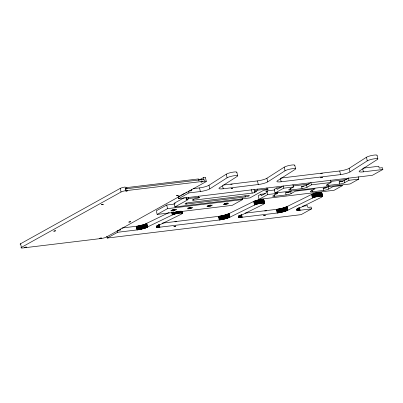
<?xml version="1.0" encoding="UTF-8"?>
<svg xmlns="http://www.w3.org/2000/svg" width="403" height="403" viewBox="0 0 403 403"><rect width="100%" height="100%" fill="white"/><g stroke="black" fill="none" stroke-linecap="round" stroke-linejoin="round"><path stroke-width="0.6" d="M302.215 206.26L307.469 205.626L307.877 207.439L311.136 207.046L311.539 208.865L300.109 210.245C299.006 210.709 294.769 210.391 297.605 209.041L321.71 197.127C324.954 194.483 313.232 197.263 312.456 198.049L287.697 210.285L283.531 211.741L277.682 212.95L242.173 217.237C241.059 217.701 236.848 217.393 239.669 216.033L263.774 204.125C267.018 201.48 255.295 204.261 254.525 205.046L229.619 217.343L223.957 219.156L219.529 219.973L159.92 227.171C158.807 227.63 154.591 227.327 157.417 225.967L181.521 214.053C184.765 211.409 173.043 214.195 172.272 214.975L145.085 228.148L138.158 229.781L117.611 232.279L107.213 238.057L106.81 236.239M321.77 192.836C318.813 191.652 314.708 193.369 311.645 194.417L286.881 206.653L282.946 208.049L276.871 209.313L245.054 213.162M263.743 199.979C261.441 198.407 256.585 200.452 253.709 201.409L228.808 213.711L223.146 215.524L218.718 216.34L162.202 223.166M202.251 179.965L201.168 179.965M193.118 188.675L199.535 187.899A6.952 1.194 -12.6 0 0 208.976 185.254L226.264 174.167A5.647 0.972 -12.6 0 1 233.01 172.146A5.647 0.972 -12.6 0 1 236.732 172.494M180.307 195.656L178.121 196.876L178.524 198.689L188.921 192.916L200.351 191.536A6.952 1.194 -12.6 0 0 209.787 188.886L227.08 177.799A5.647 0.972 -12.6 0 1 234.309 175.703A5.647 0.972 -12.6 0 1 237.231 176.373L219.559 187.707A8.282 1.421 -12.6 0 0 223.207 188.77L258.283 184.539A6.952 1.194 -12.6 0 0 267.723 181.889L285.017 170.801A5.647 0.972 -12.6 0 1 292.246 168.706A5.647 0.972 -12.6 0 1 295.167 169.376L277.496 180.71A8.282 1.421 -12.6 0 0 281.143 181.778L340.535 174.605A6.952 1.194 -12.6 0 0 349.975 171.96L367.269 160.868A5.647 0.972 -12.6 0 1 374.498 158.772A5.647 0.972 -12.6 0 1 377.42 159.442L359.748 170.776A8.282 1.421 -12.6 0 0 363.395 171.844L382.85 169.492L382.442 167.678L379.188 168.071L378.78 166.253L363.209 168.137M223.63 184.992L257.472 180.902A6.952 1.194 -12.6 0 0 266.912 178.257L284.201 167.169A5.647 0.972 -12.6 0 1 290.78 165.175A5.647 0.972 -12.6 0 1 294.729 165.421M280.951 178.071L339.724 170.973A6.952 1.194 -12.6 0 0 349.164 168.328L366.453 157.235A5.647 0.972 -12.6 0 1 372.866 155.271A5.647 0.972 -12.6 0 1 377.022 155.417M185.909 197.394L186.463 199.127A1.889 0.322 -12.6 0 1 188.735 198.513L198.649 197.309A1.889 0.322 -12.6 0 1 199.414 197.596A1.889 0.322 -12.6 0 1 196.921 198.271A1.889 0.322 -12.6 0 0 194.422 198.951L192.624 199.953A1.889 0.322 -12.6 0 0 193.314 200.215L252.202 193.102A1.889 0.322 -12.6 0 0 254.701 192.427L256.504 191.42A1.889 0.322 -12.6 0 0 255.809 191.163L255.663 191.178A1.889 0.322 -12.6 0 1 254.908 190.896A1.889 0.322 -12.6 0 1 257.401 190.216L267.179 189.037A1.889 0.322 -12.6 0 1 267.94 189.319A1.889 0.322 -12.6 0 1 265.446 189.999A1.889 0.322 -12.6 0 0 262.952 190.674L249.956 197.893L174.907 206.961L174.096 203.324L184.438 197.576M242.314 198.357L242.586 199.566L232.193 205.354L157.145 214.416L156.329 210.784L166.726 205.006L174.167 204.104M358.207 176.7L358.746 179.123L350.086 183.944L275.037 193.007L274.226 189.37L276.826 187.929L281.163 187.405M20.578 243.75L120.225 188.382A3.778 0.65 -12.6 0 1 125.217 187.027L126.028 190.659L204.336 181.204A3.778 0.65 -12.6 0 1 205.862 181.773L106.216 237.14A3.778 0.65 -12.6 0 1 101.224 238.495L22.916 247.956A3.778 0.65 -12.6 0 1 21.394 247.387L20.578 243.75A3.778 0.65 -12.6 0 0 20.311 244.319M125.101 188.508L126.744 187.596L198.533 178.927L198.805 180.136M21.394 247.387L121.036 192.014A3.778 0.65 -12.6 0 1 126.028 190.659M198.588 180.312L203.525 177.572A3.778 0.65 -12.6 0 1 205.389 177.904M181.4 195.052L184.685 193.228M185.778 192.619L186.871 192.009M157.145 214.416L167.537 208.638L242.586 199.566M174.907 206.961L187.974 199.697A1.889 0.322 -12.6 0 0 187.279 199.44L187.002 199.47A1.889 0.322 -12.6 0 1 186.317 199.208M265.179 193.742L260.842 194.266L258.242 195.707L259.053 199.344L334.102 190.276L342.762 185.456L332.989 186.639L328.657 189.047A3.778 0.65 -12.6 0 1 323.664 190.402L312.26 191.783A3.778 0.65 -12.6 0 1 310.733 191.213L315.065 188.806L295.414 191.178L291.082 193.586A3.778 0.65 -12.6 0 1 286.09 194.941L274.685 196.321A3.778 0.65 -12.6 0 1 273.158 195.752L277.491 193.344L277.219 192.135M260.842 194.266L261.164 195.717L266.363 192.83L266.035 191.375L266.902 190.896L274.846 189.934M259.053 199.344L267.718 194.528L277.491 193.344M282.347 186.493L277.148 189.38L276.826 187.929M275.037 193.007L283.702 188.191L293.475 187.007L292.936 184.589M293.475 187.007L289.142 189.415A3.778 0.65 -12.6 0 0 290.669 189.984L302.074 188.609A3.778 0.65 -12.6 0 0 307.066 187.249L311.398 184.841L331.049 182.468L330.51 180.045M286.09 194.941L285.606 192.765A3.778 0.65 -12.6 0 0 290.593 191.41L291.586 190.861M302.074 188.609L301.585 186.428A3.778 0.65 -12.6 0 0 306.577 185.073L310.043 183.148M331.049 182.468L326.717 184.876A3.778 0.65 -12.6 0 0 328.244 185.445L339.648 184.065A3.778 0.65 -12.6 0 0 344.641 182.71L348.973 180.302L358.746 179.123M323.664 190.402L323.181 188.221A3.778 0.65 -12.6 0 0 328.168 186.866L329.16 186.317M339.648 184.065L339.16 181.889A3.778 0.65 -12.6 0 0 344.152 180.529L347.618 178.605M311.539 208.865L301.142 214.638L107.213 238.057M382.85 169.492L372.453 175.27L178.524 198.689M121.923 228.027L137.574 226.113L144.274 224.516L169.22 212.452M125.595 189.214L126.366 188.967M227.413 203.943L228.697 203.223L225.821 203.369L223.166 204.462L224.647 204.563L227.413 203.943L227.146 202.734M210.764 206.024L212.376 205.142L209.212 205.409L206.905 206.482L210.764 206.024L210.492 204.815M191.052 208.432L192.846 207.53L189.828 207.731L187.335 208.819L191.052 208.432L190.785 207.223M174.605 210.442C182.519 207.041 162.968 212.3 174.605 210.442L174.333 209.233M174.791 221.852L176.64 221.615M264.675 210.971L266.781 210.754M230.718 184.378L232.234 184.126M232.068 188.261C229.106 189.002 233.896 188.493 232.289 188.226M320.662 173.492L322.476 173.204M277.249 213.006L276.438 209.369M125.62 188.841L203.928 179.385M189.057 191.032L191.773 190.705L191.501 189.491M292.951 185.979L309.076 184.03M330.782 181.41L346.912 179.461M301.585 186.428L304.079 186.126M339.16 181.889L342.888 181.436M266.035 191.375L267.869 191.153M174.096 203.324L175.335 203.177M186.518 204.049L245.276 196.956A2.836 0.489 -12.6 0 0 249.019 195.939A2.836 0.489 -12.6 0 0 247.875 195.51L189.118 202.603A2.836 0.489 -12.6 0 0 185.375 203.621A2.836 0.489 -12.6 0 0 186.518 204.049L186.246 202.84M285.606 192.765L289.344 192.312M323.181 188.221L326.284 187.848M321.75 192.654L322.596 196.402M344.152 180.529L344.641 182.71M328.168 186.866L328.657 189.047M290.306 188.352L290.669 189.984M274.322 194.689L274.685 196.321M377.042 155.291L377.853 158.923M366.453 157.235L367.269 160.868M362.72 168.817L363.395 171.844M349.164 168.328L349.975 171.96M348.429 177.879L348.973 180.302M339.724 170.973L340.535 174.605M327.881 183.813L328.244 185.445M321.7 192.604L322.546 196.538M321.629 192.558L322.491 196.614M321.534 192.518L322.41 196.689M321.418 192.483L322.234 196.115M321.287 192.458L322.098 196.09M321.131 192.433L321.942 196.065M320.959 192.417L321.77 196.049M320.768 192.407L321.579 196.039M320.556 192.402L321.367 196.034M320.33 192.402L321.141 196.034M320.088 192.412L320.899 196.044M319.831 192.422L320.642 196.06M319.559 192.443L320.37 196.08M319.277 192.473L320.088 196.105M318.98 192.503L319.791 196.135M318.672 192.538L319.483 196.175M318.355 192.584L319.166 196.216M318.032 192.634L318.844 196.266M317.7 192.684L318.511 196.316M317.363 192.745L318.174 196.377M317.02 192.81L317.831 196.442M316.677 192.876L317.488 196.508M316.33 192.946L317.141 196.583M315.982 193.027L316.793 196.659M315.64 193.102L316.451 196.74M315.297 193.188L316.108 196.82M314.955 193.274L315.766 196.906M314.622 193.364L315.433 196.996M314.295 193.455L315.106 197.087M313.977 193.551L314.788 197.183M313.665 193.642L314.476 197.279M310.854 182.423L311.398 184.841M313.368 193.737L314.179 197.374M313.076 193.838L313.887 197.47M311.897 190.145L312.26 191.783M312.799 193.934L313.615 197.566M312.537 194.029L313.353 197.666M312.29 194.13L313.101 197.762M312.058 194.226L312.869 197.858M311.846 194.322L312.657 197.954M311.645 194.417L312.456 198.049M306.577 185.073L307.066 187.249M294.789 165.225L295.601 168.857M299.57 207.822L300.109 210.245M299.374 207.842L299.913 210.265M299.177 207.867L299.721 210.285M298.991 207.883L299.53 210.306M298.804 207.903L299.348 210.326M298.623 207.918L299.167 210.341M298.447 207.928L298.991 210.351M298.411 208.547L298.819 210.361M298.245 208.558L298.653 210.371M298.084 208.563L298.492 210.376M297.928 208.568L298.331 210.381M297.777 208.568L298.185 210.386M297.631 208.568L298.039 210.386M297.626 209.172L297.898 210.386M297.495 209.167L297.767 210.381M297.369 209.162L297.636 210.376M297.248 209.157L297.515 210.366M297.132 209.147L297.399 210.356M297.021 209.132L297.293 210.346M296.92 209.122L297.192 210.331M296.825 209.102L297.097 210.316M296.739 209.086L297.006 210.295M296.658 209.066L296.925 210.275M290.593 191.41L291.082 193.586M284.201 167.169L285.017 170.801M283.158 185.768L283.702 188.191M287.017 206.588L287.828 210.22M286.881 206.653L287.697 210.285M280.332 178.141L281.143 181.778M286.745 206.719L287.556 210.351M286.598 206.784L287.41 210.416M286.447 206.85L287.258 210.482M286.291 206.915L287.102 210.547M286.13 206.981L286.941 210.618M285.964 207.051L286.775 210.683M285.792 207.117L286.604 210.749M285.616 207.182L286.427 210.819M285.435 207.253L286.246 210.885M285.248 207.318L286.059 210.955M285.057 207.389L285.868 211.021M284.861 207.454L285.672 211.086M284.664 207.52L285.475 211.157M284.458 207.59L285.274 211.222M284.256 207.656L285.067 211.288M284.044 207.721L284.856 211.353M283.833 207.787L284.644 211.419M283.616 207.852L284.427 211.489M283.395 207.918L284.206 211.55M283.173 207.983L283.984 211.615M282.946 208.049L283.757 211.681M282.72 208.109L283.531 211.741M282.493 208.17L283.304 211.807M282.261 208.235L283.072 211.867M282.024 208.296L282.841 211.928M281.793 208.356L282.604 211.988M281.556 208.411L282.367 212.049M281.319 208.472L282.13 212.104M281.082 208.527L281.893 212.159M280.841 208.583L281.652 212.215M280.604 208.638L281.415 212.27M280.362 208.689L281.173 212.326M280.12 208.744L280.936 212.376M279.884 208.794L280.695 212.426M279.642 208.845L280.453 212.477M279.405 208.89L280.216 212.522M279.168 208.935L279.979 212.572M278.926 208.981L279.742 212.618M278.695 209.026L279.506 212.658M278.458 209.066L279.269 212.703M278.226 209.107L279.037 212.744M277.994 209.147L278.805 212.779M277.763 209.182L278.574 212.819M277.536 209.217L278.347 212.855M277.309 209.253L278.125 212.885M277.088 209.283L277.899 212.92M276.871 209.313L277.682 212.95M276.654 209.343L277.466 212.975M266.912 178.257L267.723 181.889M266.907 187.823L267.179 189.037M266.902 190.896L267.718 194.528M263.764 199.601L264.645 203.465M263.693 199.556L264.61 203.535M263.597 199.515L264.554 203.611M263.481 199.48L264.474 203.686M264.101 202.558L264.373 203.767M263.35 199.45L264.161 203.082M263.194 199.43L264.005 203.062M263.023 199.409L263.834 203.047M262.832 199.399L263.643 203.036M262.62 199.399L263.431 203.031M262.393 199.399L263.204 203.031M262.151 199.404L262.963 203.041M261.895 199.42L262.706 203.052M257.472 180.902L258.283 184.539M261.623 199.44L262.434 203.072M261.34 199.465L262.151 203.102M261.043 199.5L261.854 203.132M260.736 199.535L261.547 203.167M260.419 199.581L261.23 203.213M260.096 199.626L260.907 203.263M259.764 199.681L260.575 203.314M257.134 189.007L257.401 190.216M259.426 199.742L260.237 203.374M259.084 199.802L259.895 203.434M258.741 199.873L259.552 203.505M258.394 199.943L259.205 203.575M258.046 200.019L258.857 203.656M257.703 200.1L258.514 203.732M257.361 200.185L258.172 203.817M257.018 200.271L257.834 203.903M256.686 200.362L257.497 203.994M254.021 189.4L254.701 192.427M256.358 200.452L257.169 204.084M256.041 200.543L256.852 204.175M255.729 200.639L256.54 204.271M255.431 200.734L256.243 204.366M255.139 200.83L255.955 204.467M254.867 200.931L255.678 204.563M254.605 201.026L255.416 204.659M254.353 201.127L255.17 204.759M254.122 201.223L254.938 204.855M251.391 189.47L252.202 193.102M253.91 201.319L254.721 204.951M253.709 201.409L254.525 205.046M245.004 195.742L245.276 196.956M236.853 172.222L237.664 175.854M241.634 214.819L242.173 217.237M241.437 214.839L241.976 217.262M241.241 214.859L241.785 217.282M241.054 214.88L241.593 217.303M240.868 214.9L241.412 217.318M240.823 215.519L241.231 217.333M240.646 215.529L241.054 217.348M240.475 215.54L240.883 217.358M240.309 215.55L240.717 217.368M240.148 215.56L240.551 217.373M239.992 215.56L240.395 217.378M239.84 215.565L240.248 217.383M239.694 215.565L240.102 217.383M239.553 215.565L239.961 217.378M239.422 215.56L239.83 217.378M239.296 215.555L239.699 217.368M239.175 215.545L239.578 217.363M239.196 216.139L239.463 217.353M239.085 216.129L239.357 217.338M238.984 216.114L239.256 217.328M238.888 216.099L239.16 217.308M238.803 216.079L239.07 217.293M238.722 216.058L238.989 217.272M238.647 216.038L238.919 217.247M238.521 215.988L238.848 217.227M238.42 215.927L238.737 217.172M226.264 174.167L227.08 177.799M229.08 213.58L229.891 217.217M226.491 202.931L226.758 204.14M228.949 213.645L229.76 217.282M228.808 213.711L229.619 217.343M222.532 185.743L223.207 188.77M228.662 213.776L229.473 217.413M228.511 213.847L229.322 217.479M228.355 213.912L229.166 217.544M225.776 203.107L226.048 204.321M228.194 213.978L229.005 217.61M228.027 214.043L228.839 217.68M227.856 214.114L228.667 217.746M227.68 214.179L228.491 217.811M225.055 203.253L225.327 204.462M227.499 214.25L228.31 217.882M227.312 214.315L228.123 217.947M227.121 214.381L227.932 218.018M226.924 214.451L227.735 218.083M224.38 203.354L224.647 204.563M226.728 214.517L227.539 218.149M226.526 214.582L227.337 218.219M226.32 214.653L227.131 218.285M226.108 214.718L226.919 218.35M225.897 214.784L226.708 218.416M225.68 214.849L226.491 218.481M225.458 214.915L226.269 218.547M225.237 214.98L226.048 218.612M225.01 215.041L225.826 218.678M224.783 215.106L225.594 218.738M224.557 215.167L225.368 218.799M224.325 215.232L225.136 218.864M224.093 215.293L224.904 218.925M223.856 215.348L224.667 218.985M223.62 215.409L224.431 219.041M223.383 215.469L224.194 219.101M223.146 215.524L223.957 219.156M222.904 215.58L223.715 219.212M222.668 215.635L223.479 219.267M222.426 215.686L223.237 219.318M222.189 215.741L223 219.373M221.947 215.791L222.758 219.423M221.705 215.837L222.521 219.474M221.469 215.887L222.28 219.519M221.232 215.932L222.043 219.564M220.995 215.978L221.806 219.61M220.758 216.023L221.569 219.655M220.522 216.063L221.333 219.695M220.29 216.104L221.101 219.736M220.058 216.144L220.869 219.776M219.826 216.179L220.637 219.811M219.6 216.215L220.411 219.847M219.373 216.25L220.189 219.882M219.151 216.28L219.967 219.912M218.935 216.31L219.746 219.942M218.718 216.34L219.529 219.973M218.502 216.366L219.318 219.998M208.976 185.254L209.787 188.886M205.48 177.708L206.291 181.345M209.797 205.001L210.069 206.215M203.525 177.572L204.336 181.204M209.076 205.162L209.348 206.371M208.371 205.283L208.643 206.492M207.736 205.359L208.008 206.568M199.535 187.899L200.351 191.536M198.382 196.1L198.649 197.309M193.047 199.001L193.314 200.215M188.513 191.098L188.921 192.916M188.463 197.299L188.73 198.508M190.08 207.404L190.352 208.613M189.36 207.555L189.627 208.764M188.664 207.666L188.936 208.875M186.191 197.913L186.463 199.127M188.055 207.731L188.327 208.94M181.914 211.348L182.393 213.399M181.844 211.303L182.358 213.469M181.753 211.263L182.302 213.54M181.637 211.227L182.221 213.62M181.501 211.197L181.909 213.016M181.35 211.177L181.753 212.996M181.174 211.162L181.582 212.975M180.982 211.152L181.39 212.965M180.776 211.147L181.179 212.96M180.549 211.147L180.952 212.965M180.307 211.157L180.71 212.97M180.05 211.167L180.453 212.986M179.778 211.187L180.181 213.006M179.491 211.217L179.899 213.031M179.194 211.248L179.602 213.061M178.887 211.283L179.295 213.101M178.705 211.933L178.977 213.142M178.383 211.983L178.655 213.192M178.05 212.033L178.322 213.247M177.577 211.489L177.985 213.303M177.239 211.55L177.642 213.368M176.892 211.62L177.3 213.439M176.544 211.691L176.952 213.509M176.202 211.771L176.605 213.585M175.854 211.847L176.262 213.666M175.512 211.933L175.92 213.751M175.174 212.018L175.582 213.837M174.842 212.109L175.245 213.922M174.514 212.2L174.917 214.013M173.622 209.409L173.894 210.618M174.192 212.29L174.6 214.109M173.884 212.386L174.287 214.205M172.902 209.55L173.174 210.764M173.446 211.877L173.99 214.3M173.159 211.973L173.703 214.396M172.882 212.074L173.426 214.497M172.227 209.651L172.499 210.865M172.62 212.169L173.164 214.592M172.373 212.27L172.917 214.688M172.141 212.366L172.686 214.784M171.925 212.462L172.469 214.88M171.728 212.552L172.272 214.975M166.726 205.006L167.537 208.638M159.381 224.748L159.92 227.171M159.185 224.773L159.724 227.196M158.989 224.793L159.533 227.216M158.802 224.814L159.341 227.237M158.616 224.829L159.155 227.252M158.434 224.844L158.978 227.267M158.258 224.859L158.802 227.277M158.223 225.473L158.626 227.292M158.057 225.484L158.46 227.297M157.895 225.489L158.298 227.307M157.739 225.494L158.142 227.312M157.588 225.499L157.991 227.312M157.442 225.499L157.85 227.312M157.437 226.103L157.709 227.312M157.306 226.098L157.573 227.307M157.175 226.093L157.447 227.302M157.054 226.083L157.326 227.292M156.943 226.073L157.21 227.282M156.832 226.063L157.105 227.272M156.732 226.048L157.004 227.257M156.636 226.033L156.908 227.242M156.55 226.012L156.817 227.221M156.465 225.992L156.737 227.201M146.828 223.514L147.639 227.146M146.697 223.579L147.508 227.211M146.556 223.645L147.367 227.277M146.41 223.71L147.221 227.342M146.259 223.776L147.07 227.408M146.103 223.841L146.914 227.478M145.941 223.912L146.752 227.544M145.775 223.977L146.586 227.609M145.604 224.043L146.415 227.68M145.428 224.113L146.239 227.745M145.246 224.179L146.057 227.811M145.06 224.249L145.871 227.881M144.868 224.315L145.679 227.947M144.672 224.38L145.488 228.017M144.476 224.451L145.287 228.083M144.274 224.516L145.085 228.148M144.067 224.582L144.879 228.219M143.856 224.652L144.667 228.284M143.644 224.718L144.455 228.35M143.428 224.783L144.239 228.415M143.206 224.849L144.017 228.481M142.984 224.909L143.795 228.541M142.758 224.975L143.574 228.607M142.531 225.04L143.347 228.672M142.304 225.101L143.115 228.733M142.073 225.161L142.884 228.793M141.841 225.222L142.652 228.854M141.604 225.282L142.415 228.914M141.367 225.342L142.178 228.975M141.131 225.398L141.942 229.03M140.894 225.453L141.705 229.09M140.652 225.509L141.468 229.146M140.415 225.564L141.226 229.196M140.173 225.62L140.985 229.252M139.937 225.67L140.748 229.302M139.695 225.72L140.506 229.352M139.453 225.771L140.269 229.403M139.216 225.821L140.027 229.453M138.98 225.866L139.791 229.498M138.743 225.912L139.554 229.544M138.506 225.952L139.317 229.589M138.269 225.997L139.08 229.629M138.038 226.038L138.849 229.67M137.806 226.073L138.617 229.71M137.574 226.113L138.385 229.745M137.347 226.148L138.158 229.781M137.126 226.184L137.937 229.816M136.899 226.214L137.715 229.846M136.682 226.244L137.494 229.876M136.466 226.269L137.277 229.906M136.249 226.3L137.065 229.932M126.744 187.596L127.01 188.806M120.225 188.382L121.036 192.014M120.19 228.859L120.462 230.068L117.202 230.466L117.611 232.279M24.512 247.437L26.336 247.069L24.512 247.437M101.465 204.674L103.289 204.311L101.465 204.674M99.561 238.369L101.385 238.007L99.561 238.369M128.849 222.093L130.673 221.731L128.849 222.093M176.519 195.606L178.343 195.243L176.519 195.606M200.941 182.04L202.764 181.672L200.941 182.04M320.652 177.794L322.476 177.431L320.652 177.794M125.882 191.113L127.711 190.73L125.882 191.113M53.795 231.166L55.619 230.793L53.795 231.166M263.557 215.67L265.375 215.323L263.557 215.67M173.905 226.496L175.718 226.148L173.905 226.496"/></g></svg>
